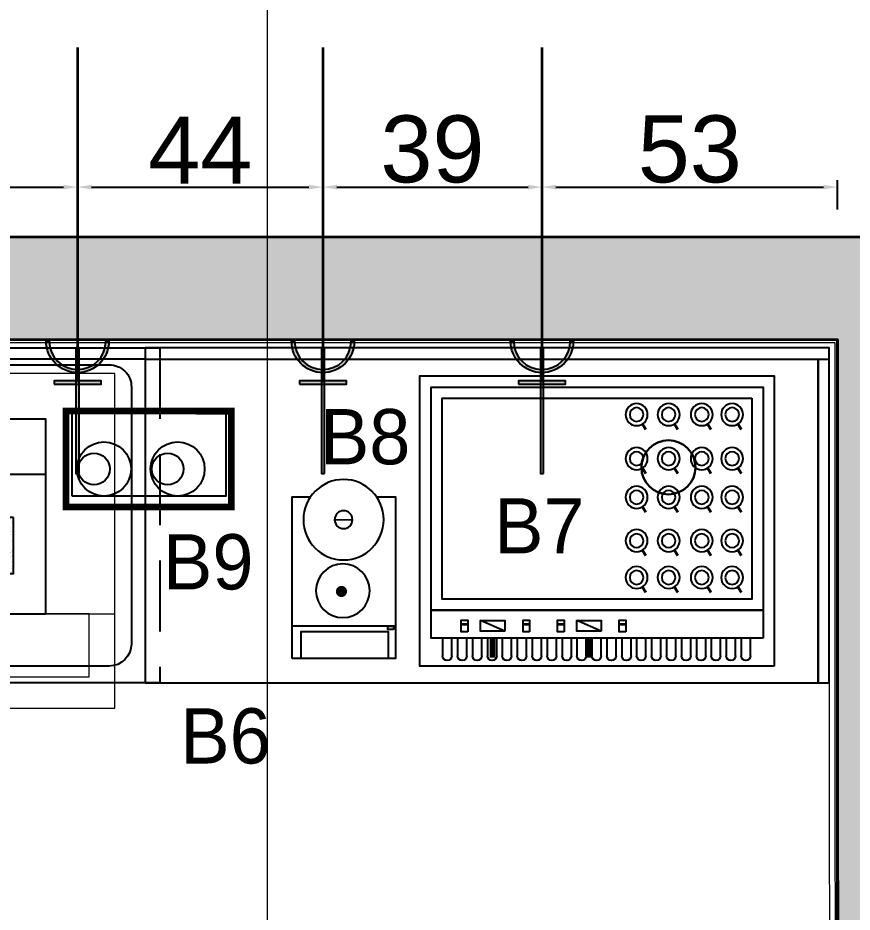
# Model space of a CAD drawing. Header units: millimetres. Extents: x 30084 to 42641, y -1284 to 1636.
# Drawn here: x 35149.5 to 35298.9, y 1168.3 to 1328.5 of the extents above; entities that cross this region are included whole.
import ezdxf

# ---------------------------------------------------------------- set-up
doc = ezdxf.new("R2010")
doc.units = ezdxf.units.MM
doc.linetypes.add('DASHED', pattern=[19.049999999999997, 12.7, -6.349999999999998])
for name, color, linetype in [('ELEKTRİK', 10, 'Continuous'), ('Kıtc-002 Çizgi', 7, 'Continuous'), ('S2000-002 Çizgi', 7, 'Continuous'), ('t_mutfakekipmans2000', 165, 'Continuous')]:
    doc.layers.add(name, color=color, linetype=linetype)
for name, color, linetype, lineweight in [('ELK', 1, 'Continuous', 35), ('END. MUTFAK', 210, 'Continuous', 30), ('no3_duvar kaplama', 8, 'Continuous', 0), ('no3_duvar mevcut', 4, 'Continuous', 35), ('no3_yazı tefriş', 152, 'Continuous', 0)]:
    doc.layers.add(name, color=color, linetype=linetype, lineweight=lineweight)
doc.styles.get("Standard").update_dxf_attribs({"font": 'arial.ttf'})
doc.styles.add('TAKSİM', font='GOTHIC.TTF', dxfattribs={"height": 20})
doc.dimstyles.new('ISO-25', dxfattribs={"dimtxt": 12, "dimasz": 2.5, "dimexe": 1.25, "dimexo": 0.625, "dimtad": 1, "dimdec": 0, "dimtxsty": 'Standard', "dimcen": 2.5, "dimadec": 0, "dimazin": 0, "dimtfac": 1, "dimtdec": 0, "dimtmove": 0, "dimatfit": 3, "dimfxl": 1, "dimarcsym": 0})

# ---------------------------------------------------------------- blocks, each defined once
blk = doc.blocks.new('girişkat duvarlarım')
at = {"layer": 'no3_duvar kaplama'}
h = blk.add_hatch(color=251, dxfattribs=at)
h.dxf.hatch_style = 1
h.paths.add_polyline_path([(35924.39144437919, 339.7695345620627), (35853.39144437919, 339.7695345620627), (35853.39144437919, 536.0155063898128), (36055.39144437919, 536.0155063898128), (36055.39144437919, 424.7695345620627), (35946.39144437919, 424.7695345620627), (35946.39144437918, 497.7695345620627), (35853.39144437917, 497.7695345620627), (35853.39144437919, 414.7695345620627), (35863.39144437919, 414.7695345620632), (35863.39144437919, 487.7906673620637), (35936.39144437919, 487.7695345620627), (35936.39144437919, 414.7695345620632), (36055.39144437919, 414.7695345620627), (36065.39144437919, 414.7695345620627), (36065.39144437917, 546.0155063898128), (35856.78306343341, 546.0155063898128), (35856.78306343341, 913.0155063898128), (36572.78306343341, 913.0155063898128), (36572.78306343342, 561.0155063898123), (36591.17468248763, 561.0155063898123), (36591.17468248762, 931.4071254440278), (35838.39144437919, 931.4071254440278), (35838.39144437919, 324.7695345620627), (35909.39144437919, 324.7695345620627), (35909.39144437919, -127.9844936101872), (35839.39144437919, -127.9844936101872), (35839.39144437919, -223.9844936101872), (35729.39144437919, -223.9844936101872), (35729.39144437919, -537.9844936101849), (35740.39144437919, -537.9844936101849), (35740.39144437919, -238.9844936101872), (35854.39144437919, -238.9844936101872), (35854.39144437919, -142.9844936101872), (35924.39144437919, -142.9844936101872)])
for points in [[(36234.06091443778, 839.4983020481013), (36234.06091443778, 912.5155063898162), (36572.2831762287, 912.5155063898231), (36572.32678369761, 719.2337196798757)], [(36235.06091443778, 839.4983020481013), (36235.06091443778, 911.5155063898162), (36571.28340181927, 911.5155063898231), (36571.32678372306, 719.2334940638539)]]:
    blk.add_lwpolyline(points, dxfattribs=at)
at = {"layer": 'no3_duvar mevcut'}
for p, q in [((35946.78306343341, 931.4071254440278), (36591.17468248762, 931.4071254440278)), ((35946.78306343341, 913.0155063898128), (36572.78306343341, 913.0155063898128)), ((36572.78306343342, 561.0155063898126), (36572.78306343341, 913.0155063898126))]:
    blk.add_line(p, q, dxfattribs=at)
blk.add_lwpolyline([(36233.56091443778, 913.0155063898162), (36572.78306343341, 913.0155063898231), (36572.82678368488, 719.2338324878865)], dxfattribs=at)
blk = doc.blocks.new('A$C664B4501')
at = {"layer": 'S2000-002 Çizgi'}
for p, q in [((31.03833273664532, 6.262866258227403), (35.36839849261923, 8.179771241958404)), ((48.28623556913226, 6.262866258227403), (52.61630132510617, 8.179771241958404))]:
    blk.add_line(p, q, dxfattribs=at)
for points in [[(-3.2158131944e-06, -3.7035206333e-06), (63.49999678418679, -3.7035206333e-06), (63.49999678418679, 51.99999629647937), (-3.2158131944e-06, 51.99999629647937)], [(1.999996784186805, 9.999996296479367), (61.49999678418679, 9.999996296479367), (61.49999678418679, 49.99999629647937), (1.999996784186805, 49.99999629647937)], [(3.999996784186805, 47.99999629647937), (3.999996784186805, 11.99999629647936), (59.49999678418681, 11.99999629647936), (59.49999678418681, 47.99999629647937)], [(1.999996784186805, 4.999996296479367), (61.49999678418679, 4.999996296479367), (61.49999678418679, 9.999996296479367), (1.999996784186805, 9.999996296479367)], [(26.58455036598571, 6.139193656991665), (27.75985557916829, 6.139193656991665), (27.75985557916829, 8.241605693900965), (26.58455036598571, 8.241605693900965)], [(31.03833273664532, 6.262866258227403), (35.36839849261923, 6.262866258227403), (35.36839849261923, 8.179771241958404), (31.03833273664532, 8.179771241958404)], [(37.65714798529189, 6.139193656991665), (38.83245319847265, 6.139193656991665), (38.83245319847265, 8.241605693900965), (37.65714798529189, 8.241605693900965)], [(43.83245319847264, 6.139193656991665), (45.00775841165522, 6.139193656991665), (45.00775841165522, 8.241605693900965), (43.83245319847264, 8.241605693900965)], [(48.28623556913226, 6.262866258227403), (52.61630132510617, 6.262866258227403), (52.61630132510617, 8.179771241958404), (48.28623556913226, 8.179771241958404)], [(54.90505081777881, 6.139193656991665), (56.0803560309596, 6.139193656991665), (56.0803560309596, 8.241605693900965), (54.90505081777881, 8.241605693900965)]]:
    blk.add_lwpolyline(points, close=True, dxfattribs=at)
for points, const_width in [([(6.476463434331889, 43.32772704422268), (5.893914070944447, 42.3793119385516)], 0.5), ([(11.92003592897345, 43.32772704422268), (11.337486565586, 42.3793119385516)], 0.5), ([(17.8584843601111, 43.32772704422268), (17.27593499672366, 42.3793119385516)], 0.5), ([(23.59477854626857, 43.32772704422268), (23.01222918288113, 42.3793119385516)], 0.5), ([(6.476463434331889, 35.43402609715361), (5.893914070944447, 34.48561099148253)], 0.5), ([(11.92003592897345, 35.43402609715361), (11.337486565586, 34.48561099148253)], 0.5), ([(17.8584843601111, 35.43402609715361), (17.27593499672366, 34.48561099148253)], 0.5), ([(23.59477854626857, 35.43402609715361), (23.01222918288113, 34.48561099148253)], 0.5), ([(6.476463434331889, 28.50698870477913), (5.893914070944447, 27.55857359910806)], 0.5), ([(11.92003592897345, 28.50698870477913), (11.337486565586, 27.55857359910806)], 0.5), ([(17.8584843601111, 28.50698870477913), (17.27593499672366, 27.55857359910806)], 0.5), ([(23.59477854626857, 28.50698870477913), (23.01222918288113, 27.55857359910806)], 0.5), ([(6.476463434331889, 20.73076946781066), (5.893914070944447, 19.78235436213958)], 0.5), ([(11.92003592897345, 20.73076946781066), (11.337486565586, 19.78235436213958)], 0.5), ([(17.8584843601111, 20.73076946781066), (17.27593499672366, 19.78235436213958)], 0.5), ([(23.59477854626857, 20.73076946781066), (23.01222918288113, 19.78235436213958)], 0.5), ([(6.476463434331889, 14.13628472602386), (5.893914070944447, 13.18786962035278)], 0.5), ([(11.92003592897345, 14.13628472602386), (11.337486565586, 13.18786962035278)], 0.5), ([(17.8584843601111, 14.13628472602386), (17.27593499672366, 13.18786962035278)], 0.5), ([(23.59477854626857, 14.13628472602386), (23.01222918288113, 13.18786962035278)], 0.5), ([(26.58455036598571, 7.499577481185951), (27.75985557916829, 7.499577481185951)], 0.5), ([(37.65714798529189, 7.499577481185951), (38.83245319847265, 7.499577481185951)], 0.5), ([(43.83245319847264, 7.499577481185951), (45.00775841165522, 7.499577481185951)], 0.5), ([(54.90505081777881, 7.499577481185951), (56.0803560309596, 7.499577481185951)], 0.5), ([(33.23127332646072, 4.999996296479367), (33.23127332646072, 1.50152102487209)], 1), ([(50.47917615894767, 4.999996296479367), (50.47917615894767, 1.50152102487209)], 1)]:
    blk.add_lwpolyline(points, dxfattribs=dict(at, const_width=const_width))
for points in [[(4.258513973618391, 1.845430346960711), (4.258513973618391, 4.999996296479367)], [(5.933299923864978, 4.999996296479367), (5.933299923864978, 1.845430346960711)], [(6.933299923864978, 1.845430346960711), (6.933299923864978, 4.999996296479367)], [(8.608085874111566, 4.999996296479367), (8.608085874111566, 1.845430346960711)], [(9.608085874111566, 1.845430346960711), (9.608085874111566, 4.999996296479367)], [(11.28287182435815, 4.999996296479367), (11.28287182435815, 1.845430346960711)], [(12.28287182435815, 1.845430346960711), (12.28287182435815, 4.999996296479367)], [(13.95765777460474, 4.999996296479367), (13.95765777460474, 1.845430346960711)], [(14.95765777460474, 1.845430346960711), (14.95765777460474, 4.999996296479367)], [(16.63244372485133, 4.999996296479367), (16.63244372485133, 1.845430346960711)], [(17.63244372485132, 1.845430346960711), (17.63244372485132, 4.999996296479367)], [(19.30722967509791, 4.999996296479367), (19.30722967509791, 1.845430346960711)], [(20.30722967509792, 1.845430346960711), (20.30722967509792, 4.999996296479367)], [(21.9820156253445, 4.999996296479367), (21.9820156253445, 1.845430346960711)], [(22.9820156253445, 1.845430346960711), (22.9820156253445, 4.999996296479367)], [(24.65680157559109, 4.999996296479367), (24.65680157559109, 1.845430346960711)], [(25.65680157559109, 1.845430346960711), (25.65680157559109, 4.999996296479367)], [(27.33158752583768, 4.999996296479367), (27.33158752583768, 1.845430346960711)], [(28.33158752583768, 1.845430346960711), (28.33158752583768, 4.999996296479367)], [(30.00637347608427, 4.999996296479367), (30.00637347608427, 1.845430346960711)], [(31.00637347608426, 1.845430346960711), (31.00637347608426, 4.999996296479367)], [(32.68115942633085, 4.999996296479367), (32.68115942633085, 1.845430346960711)], [(33.68115942633085, 1.845430346960711), (33.68115942633085, 4.999996296479367)], [(35.35594537657744, 4.999996296479367), (35.35594537657744, 1.845430346960711)], [(36.35594537657744, 1.845430346960711), (36.35594537657744, 4.999996296479367)], [(38.03073132682403, 4.999996296479367), (38.03073132682403, 1.845430346960711)], [(39.03073132682403, 1.845430346960711), (39.03073132682403, 4.999996296479367)], [(40.70551727707061, 4.999996296479367), (40.70551727707061, 1.845430346960711)], [(41.70551727707061, 1.845430346960711), (41.70551727707061, 4.999996296479367)], [(43.3803032273172, 4.999996296479367), (43.3803032273172, 1.845430346960711)], [(44.38030322731719, 1.845430346960711), (44.38030322731719, 4.999996296479367)], [(46.05508917756378, 4.999996296479367), (46.05508917756378, 1.845430346960711)], [(47.05508917756378, 1.845430346960711), (47.05508917756378, 4.999996296479367)], [(48.72987512781037, 4.999996296479367), (48.72987512781037, 1.845430346960711)], [(49.72987512781037, 1.845430346960711), (49.72987512781037, 4.999996296479367)], [(51.40466107805697, 4.999996296479367), (51.40466107805697, 1.845430346960711)], [(52.40466107805697, 1.845430346960711), (52.40466107805697, 4.999996296479367)], [(54.07944702830355, 4.999996296479367), (54.07944702830355, 1.845430346960711)], [(55.07944702830354, 1.845430346960711), (55.07944702830354, 4.999996296479367)], [(56.75423297855013, 4.999996296479367), (56.75423297855013, 1.845430346960711)], [(57.75423297855013, 1.845430346960711), (57.75423297855013, 4.999996296479367)], [(59.42901892879672, 4.999996296479367), (59.42901892879672, 1.845430346960711)]]:
    blk.add_lwpolyline(points, dxfattribs=at)
for centre, radius in [((7.544478624095062, 45.0664910980049), 1.97873943567356), ((12.98805111873662, 45.0664910980049), 1.97873943567356), ((18.92649954987428, 45.0664910980049), 1.97873943567356), ((24.66279373603175, 45.0664910980049), 1.97873943567356), ((7.544478624095062, 45.0664910980049), 1.236714920307349), ((12.98805111873662, 45.0664910980049), 1.236714920307349), ((18.92649954987428, 45.0664910980049), 1.236714920307349), ((24.66279373603175, 45.0664910980049), 1.236714920307349), ((7.544478624095062, 37.17279015093585), 1.97873943567356), ((12.98805111873662, 37.17279015093585), 1.97873943567356), ((18.92649954987428, 37.17279015093585), 1.97873943567356), ((24.66279373603175, 37.17279015093585), 1.97873943567356), ((7.544478624095062, 37.17279015093585), 1.236714920307349), ((12.98805111873662, 37.17279015093585), 1.236714920307349), ((18.92649954987428, 37.17279015093585), 1.236714920307349), ((24.66279373603175, 37.17279015093585), 1.236714920307349), ((7.544478624095062, 30.24575275856137), 1.97873943567356), ((12.98805111873662, 30.24575275856137), 1.97873943567356), ((18.92649954987428, 30.24575275856137), 1.97873943567356), ((24.66279373603175, 30.24575275856137), 1.97873943567356), ((7.544478624095062, 30.24575275856137), 1.236714920307349), ((12.98805111873662, 30.24575275856137), 1.236714920307349), ((18.92649954987428, 30.24575275856137), 1.236714920307349), ((24.66279373603175, 30.24575275856137), 1.236714920307349), ((7.544478624095062, 22.46953352159289), 1.97873943567356), ((12.98805111873662, 22.46953352159289), 1.97873943567356), ((18.92649954987428, 22.46953352159289), 1.97873943567356), ((24.66279373603175, 22.46953352159289), 1.97873943567356), ((7.544478624095062, 22.46953352159289), 1.236714920307349), ((12.98805111873662, 22.46953352159289), 1.236714920307349), ((18.92649954987428, 22.46953352159289), 1.236714920307349), ((24.66279373603175, 22.46953352159289), 1.236714920307349), ((7.544478624095062, 15.87504877980609), 1.97873943567356), ((12.98805111873662, 15.87504877980609), 1.97873943567356), ((18.92649954987428, 15.87504877980609), 1.97873943567356), ((24.66279373603175, 15.87504877980609), 1.97873943567356), ((7.544478624095062, 15.87504877980609), 1.236714920307349), ((12.98805111873662, 15.87504877980609), 1.236714920307349), ((18.92649954987428, 15.87504877980609), 1.236714920307349), ((24.66279373603175, 15.87504877980609), 1.236714920307349)]:
    blk.add_circle(centre, radius, dxfattribs=at)
for centre in [(5.095906948741685, 1.845430346960711), (7.770692898988272, 1.845430346960711), (10.44547884923486, 1.845430346960711), (13.12026479948144, 1.845430346960711), (15.79505074972803, 1.845430346960711), (18.46983669997462, 1.845430346960711), (21.14462265022121, 1.845430346960711), (23.8194086004678, 1.845430346960711), (26.49419455071438, 1.845430346960711), (29.16898050096097, 1.845430346960711), (31.84376645120756, 1.845430346960711), (34.51855240145415, 1.845430346960711), (37.19333835170072, 1.845430346960711), (39.86812430194732, 1.845430346960711), (42.5429102521939, 1.845430346960711), (45.21769620244049, 1.845430346960711), (47.89248215268708, 1.845430346960711), (50.56726810293365, 1.845430346960711), (53.24205405318025, 1.845430346960711), (55.91684000342685, 1.845430346960711), (58.59162595367343, 1.845430346960711)]:
    blk.add_arc(centre, 0.8373929751232935, 180, 0, dxfattribs=at)
blk = doc.blocks.new('A$C1C4536AD')
at = {"layer": 'S2000-002 Çizgi'}
for points in [[(2.01157999982e-05, 28.99999704501534), (2.01157999982e-05, -2.9549846658e-06), (18.5000201158, -2.9549846658e-06)], [(3.393773136379422, 28.99999704501534), (2.01157999982e-05, 28.99999704501534), (2.01157999982e-05, 26.83592764717833)], [(18.5000201158, 26.94517544774135), (18.5000201158, 28.99999704501534), (15.20260738836532, 28.99999704501534)], [(18.5000201158, -2.9549846658e-06), (18.5000201158, 28.99999704501534)], [(7.820016030372244, 24.80569616124785), (10.9241793334877, 24.87957735737655)], [(2.01157999982e-05, 5.789409619375874), (18.5000201158, 5.789409619375874)], [(1.255036892371208, -2.9549846658e-06), (1.255036892371208, 4.773534077990916), (16.97179361416147, 4.773534077990916), (16.97179361416147, -2.9549846658e-06)]]:
    blk.add_lwpolyline(points, dxfattribs=at)
at = {"layer": 'S2000-002 Çizgi', "const_width": 1}
blk.add_lwpolyline([(9.179013317620957, 12.02365259960606, 1), (10.17901331762095, 12.02365259960606, 1)], format="xyb", close=True, dxfattribs=at)
at = {"layer": 'S2000-002 Çizgi'}
blk.add_lwpolyline([(0.3311747672651109, 5.235296101103813), (1.34741793671219, 5.235296101103813), (1.34741793671219, 5.789409619375874), (0.3311747672651109, 5.789409619375874)], close=True, dxfattribs=at)
for centre, radius in [((9.298190262372373, 24.87957735737655), 7.2), ((9.298190262372373, 24.87957735737655), 1.6), ((9.434795124906486, 12.1522605923019), 4.818717173746345)]:
    blk.add_circle(centre, radius, dxfattribs=at)
blk = doc.blocks.new('A$C047744E0')
at = {"layer": 'S2000-002 Çizgi'}
h = blk.add_hatch(dxfattribs=at)
h.set_pattern_fill('AR-SAND', color=256, scale=0.5, style=0)
h.set_pattern_definition([(37.50000000000001, (-4072.693147949219, -3944.577518942719), (-0.0314966790548041, 0.9634118845065792), [0, -0.76, 0, -0.85, 0, -0.8125]), (7.499999999999999, (-4072.693147949219, -3944.577518942719), (0.8848883526338635, 1.41107303261487), [0, -0.41, 0, -0.685, 0, -0.2625]), (327.5, (-4073.308147949219, -3944.577518942719), (1.557070930875747, 0.0028295267684823), [0, -0.25, 0, -0.9, 0, -1.175]), (317.5, (-4073.308147949219, -3944.577518942719), (1.503063302286146, 0.4388377824671246), [0, -0.125, 0, -0.59, 0, -0.675])])
h.paths.add_polyline_path([(5.729607560226668, 21.56664513904161), (15.77035943610735, 21.56664513904161), (15.77035943610735, 11.52589326314637), (5.729607560226668, 11.52589326314637)])
for points in [[(34.38072526120595, 14.78749844976291, -0.0722128195655684), (32.36925550721571, 14.78749844976291), (32.36925550721571, 8.523946986624651), (34.38072526120595, 8.523946986624651)], [(56.11925550721571, 8.523946986624651), (58.13072526120595, 8.523946986624651), (58.13072526120595, 14.78749844976291, -0.0722128195655684), (56.11925550721571, 14.78749844976291)]]:
    blk.add_hatch(color=256, dxfattribs=at).paths.add_polyline_path(points)
for p, q in [((68.99999038421082, 14.21487149855966), (78.99999038421082, 4.214871498559659)), ((78.99999038421082, 14.21487149855966), (68.99999038421082, 4.214871498559659))]:
    blk.add_line(p, q, dxfattribs=at)
for points in [[(-9.6157891676e-06, 4.214871498559659), (68.99999038421082, 4.214871498559659), (68.99999038421082, 39.21487149855965), (-9.6157891676e-06, 39.21487149855965)], [(-9.6157891676e-06, 29.21487149855966), (21.49999038421083, 29.21487149855966), (21.49999038421083, 39.21487149855965), (-9.6157891676e-06, 39.21487149855965)], [(68.99999038421082, 4.214871498559659), (21.49999038421083, 4.214871498559659), (21.49999038421083, 39.21487149855965), (68.99999038421082, 39.21487149855965)], [(5.729607560226668, 21.56664513904161), (15.77035943610735, 21.56664513904161), (15.77035943610735, 11.52589326314637), (5.729607560226668, 11.52589326314637)], [(68.99999038421082, 4.214871498559659), (78.99999038421082, 4.214871498559659), (78.99999038421082, 14.21487149855966), (68.99999038421082, 14.21487149855966)], [(9.278713018547933, 4.214871498559659), (12.19471301854901, 4.214871498559659), (12.19471301854901, 3.048471498558683), (9.278713018547933, 3.048471498558683)], [(63.53315402811858, 4.214871498559659), (60.6171540281175, 4.214871498559659), (60.6171540281175, 3.048471498558683), (63.53315402811858, 3.048471498558683)], [(75.45799038421139, 4.214871498559659), (72.5419903842103, 4.214871498559659), (72.5419903842103, 3.048471498558683), (75.45799038421139, 3.048471498558683)], [(10.15351301854934, 3.048471498558683), (11.31991301854759, 3.048471498558683), (11.31991301854759, 1.882071498559525), (10.15351301854934, 1.882071498559525)], [(62.65835402811717, 3.048471498558683), (61.49195402811893, 3.048471498558683), (61.49195402811893, 1.882071498559525), (62.65835402811717, 1.882071498559525)], [(74.58319038420996, 3.048471498558683), (73.41679038421171, 3.048471498558683), (73.41679038421171, 1.882071498559525), (74.58319038420996, 1.882071498559525)], [(47.84822955905565, 0.2028389813604008), (45.18846875913641, 0.4113699740719312), (45.18846875913641, 1.036971616989831), (47.84822955905565, 1.245502609701361)]]:
    blk.add_lwpolyline(points, close=True, dxfattribs=at)
for points in [[(32.93738517217935, 28.70117965655026), (32.93738517217935, 32.22389288270369)], [(33.81259559624232, 32.22389288270369), (33.81259559624232, 28.70117965655026)], [(56.68738517217935, 32.22389288270369), (56.68738517217935, 28.70117965655026)], [(57.56259559624232, 28.70117965655026), (57.56259559624232, 32.22389288270369)], [(34.38072526120595, 14.78749844976301), (34.38072526120595, 8.523946986624651), (32.36925550721571, 8.523946986624651), (32.36925550721571, 14.78749844976301)], [(56.11925550721571, 14.78749844976301), (56.11925550721571, 8.523946986624651), (58.13072526120595, 8.523946986624651), (58.13072526120595, 14.78749844976301)], [(45.79564144573396, 5.0832695706e-06), (44.7043393226877, 5.0832695706e-06), (44.7043393226877, 4.214871498559659)], [(45.79564144573396, 4.214871498559659), (45.79564144573396, 1.08457526732127)], [(45.79564144573396, 0.3637663237404922), (45.79564144573396, 5.0832695706e-06)]]:
    blk.add_lwpolyline(points, dxfattribs=at)
for centre, radius in [((33.37499038421083, 21.71487149855966), 7), ((33.37499038421083, 21.71487149855966), 6), ((57.12499038421083, 21.71487149855966), 7), ((57.12499038421083, 21.71487149855966), 6), ((33.37499038421083, 21.71487149855966), 1.445467692938109), ((57.12499038421083, 21.71487149855966), 1.445467692938109)]:
    blk.add_circle(centre, radius, dxfattribs=at)
for centre in [(33.37499038421083, 32.22389288270369), (57.12499038421083, 32.22389288270369)]:
    blk.add_arc(centre, 0.4376052120314853, 0, 180, dxfattribs=at)
blk = doc.blocks.new('A$C29472F08')
at = {"layer": 't_mutfakekipmans2000', "color": 0, "const_width": 1.199999999999999}
blk.add_lwpolyline([(0.6014447782908974, 0.6041624889203376), (30.26997899755588, 0.5997135628440446), (30.27255425255498, 17.77330692563737), (0.6040200342213211, 17.77775585171366)], close=True, dxfattribs=at)
at = {"layer": 't_mutfakekipmans2000', "color": 0}
blk.add_lwpolyline([(1.652894858209038, 2.604004841561618), (29.32142909982576, 2.599855823706093), (29.32370444567277, 17.77344920978248), (1.655170204987371, 17.77759822763801)], close=True, dxfattribs=at)
for centre, radius in [((7.434265297892125, 7.413111679141366), 4.84487966234821), ((20.62426630649497, 7.411133781135504, 0.0003426013414232287), 4.84487966234821), ((5.634265297903767, 7.413111679137728), 2.844879662348211), ((18.82426630650662, 7.411133781131866, 0.0003426013414355469), 2.844879662348211)]:
    blk.add_circle(centre, radius, dxfattribs=at)
blk = doc.blocks.new('A$C2E6236CE')
at = {"layer": 'Kıtc-002 Çizgi', "lineweight": 13, "elevation": 0.0003426013414232287}
for points in [[(51.92282978522235, 60.00000117393211), (9.511901225778274e-06, 60.00000117393211), (9.511901225778274e-06, 1.173932105302811e-06), (51.92282978522235, 1.173932105302811e-06)], [(47.33067475289681, 54.36373491957784), (4.592164544692423, 54.36373491957784), (4.592164544692423, 43.09120241092751), (47.33067475289681, 43.09120241092751)]]:
    blk.add_lwpolyline(points, close=True, dxfattribs=at)
blk.add_lwpolyline([(51.92282370368594, 43.09120241092751), (3.4303648135392e-06, 43.09120241092751)], dxfattribs=at)
at = {"layer": 'Kıtc-002 Çizgi', "lineweight": 13}
blk.add_text('**', height=12, rotation=180, dxfattribs=at).set_placement((35.73171511369401, 20.99303726048674, 0.0003426013414232287))
blk = doc.blocks.new('A$C0F376C8D')
at = {"layer": 'S2000-002 Çizgi', "elevation": -0.0007140605014862362}
for points in [[(212.9999757977312, 64.28130633557885), (-2.420227974653244e-05, 64.28130633558612), (-2.420227247057483e-05, 66.28130633558249), (212.9999757977275, 66.28130633558249)], [(212.9999757977275, 6.281306335578847), (-2.420227974653244e-05, 6.281306335584304), (-2.420227247057483e-05, 66.28130633558249), (212.9999757977275, 66.28130633558249)]]:
    blk.add_lwpolyline(points, close=True, dxfattribs=at)
blk.add_lwpolyline([(206.5593190968175, 9.281306335584304), (6.999975797716615, 9.281306335584304, -0.4142135623730919), (2.999975797720253, 13.28130633558249), (2.999975797720253, 59.28130633558612, -0.4142135623731057), (6.999975797720253, 63.28130633558067), (206.5593190968175, 63.28130633558612, -0.4142135623730951), (210.5593190968175, 59.2813063355843), (210.5593190968211, 13.2813063355843, -0.4142135623730844)], format="xyb", close=True, dxfattribs=at)
at = {"rotation": 180.0000000001088}
blk.add_blockref('A$C2E6236CE', (207.5593286086005, 61.7277925671242, -0.0003426013414232286), dxfattribs=at)
blk = doc.blocks.new('A$C50025146')
at = {"layer": 'ELEKTRİK'}
h = blk.add_hatch(color=256, dxfattribs=at)
edge = h.paths.add_edge_path()
edge.add_line((23.70435837441619, 11.25333161261187), (23.70435837441619, 10.69066721622039))
edge.add_ellipse((23.70435837441619, 5.626687648689767), major_axis=(3.580774291992597, -3.580774291992606), ratio=0.9999999999999413, start_angle=134.9999999999983, end_angle=314.9999999999983)
edge.add_line((23.70435837441619, 0.5627080811555061), (23.70435837441619, 4.368476402305532e-05))
edge.add_ellipse((23.70435837441619, 5.626687648689767), major_axis=(3.978638102213783, 3.978638102213774), ratio=0.9999999999999128, start_angle=45.0000000000025, end_angle=225.0000000000025, ccw=False)
for points in [[(16.0258407970905, 9.846670621633166), (16.5885051934838, 9.846670621633166), (16.5885051934838, 1.406704675742731), (16.0258407970905, 1.406704675742731)], [(6.940050297998823e-05, 5.345355450490388), (6.940050297998823e-05, 5.908019846885509), (22.50664525620232, 5.908019846885509), (22.50664525620232, 5.345355450490388)]]:
    blk.add_hatch(color=256, dxfattribs=at).paths.add_polyline_path(points)
at = {"layer": 'ELEKTRİK', "elevation": 4.798666618537076e-08}
blk.add_lwpolyline([(23.70435837441437, 4.368476402305532e-05), (23.70435837441619, 0.5627080811555061, -0.9999999999999944), (23.70435837441619, 10.69066721622039), (23.70435837441619, 11.25333161261187, 0.9999999999999944)], format="xyb", close=True, dxfattribs=at)
at = {"layer": 'ELEKTRİK'}
for points, elevation in [([(16.0258407970905, 1.406704675742731), (16.0258407970905, 9.846670621633166), (16.5885051934838, 9.846670621633166), (16.5885051934838, 1.406704675742731)], 4.791194770819646e-08), ([(6.940050297998823e-05, 5.908019846885509), (22.50664525620232, 5.908019846885509), (22.50664525620232, 5.345355450490388), (6.940050297998823e-05, 5.345355450490388)], 4.794507297291503e-08)]:
    blk.add_lwpolyline(points, close=True, dxfattribs=dict(at, elevation=elevation))
blk = doc.blocks.new('*D150')
at = {"layer": 'Defpoints', "color": 0, "transparency": 16777216}
for p in [(35160.15966562677, 1298.222183782448), (35102.52700446436, 1270.901575016544), (35160.15966562677, 1270.901575016545)]:
    blk.add_point(p, dxfattribs=at)
at = {"layer": 'no3_duvar mevcut', "color": 0, "linetype": 'Continuous', "lineweight": -2, "transparency": 16777216}
for p, q in [((35102.52700446436, 1294.222183782448), (35102.52700446436, 1299.472183782448)), ((35160.15966562677, 1294.222183782448), (35160.15966562677, 1299.472183782448))]:
    blk.add_line(p, q, dxfattribs=at)
at = {"layer": 'no3_duvar mevcut', "color": 0, "lineweight": -2, "transparency": 16777216}
blk.add_line((35105.02700446436, 1298.222183782448), (35157.65966562677, 1298.222183782448), dxfattribs=at)
at = {"layer": 'no3_duvar mevcut', "color": 0, "transparency": 16777216}
for points in [[(35105.02700446436, 1298.638850449115), (35105.02700446436, 1297.805517115781), (35102.52700446436, 1298.222183782448)], [(35157.65966562677, 1298.638850449115), (35157.65966562677, 1297.805517115781), (35160.15966562677, 1298.222183782448)]]:
    blk.add_solid(points, dxfattribs=at)
at = {"layer": 'no3_duvar mevcut', "color": 0, "transparency": 16777216, "insert": (35131.34333504557, 1304.974059635108), "char_height": 12, "attachment_point": 5}
blk.add_mtext('58', dxfattribs=at)
blk = doc.blocks.new('*D151')
at = {"layer": 'Defpoints', "color": 0, "transparency": 16777216}
for p in [(35204.12014884622, 1298.222183782448), (35160.15966562677, 1270.901575016545), (35204.12014884622, 1270.901575016546)]:
    blk.add_point(p, dxfattribs=at)
at = {"layer": 'no3_duvar mevcut', "color": 0, "linetype": 'Continuous', "lineweight": -2, "transparency": 16777216}
for p, q in [((35160.15966562677, 1294.222183782448), (35160.15966562677, 1299.472183782448)), ((35204.12014884622, 1294.222183782448), (35204.12014884622, 1299.472183782448))]:
    blk.add_line(p, q, dxfattribs=at)
at = {"layer": 'no3_duvar mevcut', "color": 0, "lineweight": -2, "transparency": 16777216}
blk.add_line((35162.65966562677, 1298.222183782448), (35201.62014884622, 1298.222183782448), dxfattribs=at)
at = {"layer": 'no3_duvar mevcut', "color": 0, "transparency": 16777216}
for points in [[(35162.65966562677, 1298.638850449115), (35162.65966562677, 1297.805517115781), (35160.15966562677, 1298.222183782448)], [(35201.62014884622, 1298.638850449115), (35201.62014884622, 1297.805517115781), (35204.12014884622, 1298.222183782448)]]:
    blk.add_solid(points, dxfattribs=at)
at = {"layer": 'no3_duvar mevcut', "color": 0, "transparency": 16777216, "insert": (35182.13990723649, 1304.847183782448), "char_height": 12, "attachment_point": 5}
blk.add_mtext('44', dxfattribs=at)
blk = doc.blocks.new('*D152')
at = {"layer": 'Defpoints', "color": 0, "transparency": 16777216}
for p in [(35243.37206913334, 1298.222183782448), (35204.12014884622, 1270.901575016546), (35243.37206913334, 1270.901575016547)]:
    blk.add_point(p, dxfattribs=at)
at = {"layer": 'no3_duvar mevcut', "color": 0, "linetype": 'Continuous', "lineweight": -2, "transparency": 16777216}
for p, q in [((35204.12014884622, 1294.222183782448), (35204.12014884622, 1299.472183782448)), ((35243.37206913334, 1294.222183782448), (35243.37206913334, 1299.472183782448))]:
    blk.add_line(p, q, dxfattribs=at)
at = {"layer": 'no3_duvar mevcut', "color": 0, "lineweight": -2, "transparency": 16777216}
blk.add_line((35206.62014884622, 1298.222183782448), (35240.87206913334, 1298.222183782448), dxfattribs=at)
at = {"layer": 'no3_duvar mevcut', "color": 0, "transparency": 16777216}
for points in [[(35206.62014884622, 1298.638850449115), (35206.62014884622, 1297.805517115781), (35204.12014884622, 1298.222183782448)], [(35240.87206913334, 1298.638850449115), (35240.87206913334, 1297.805517115781), (35243.37206913334, 1298.222183782448)]]:
    blk.add_solid(points, dxfattribs=at)
at = {"layer": 'no3_duvar mevcut', "color": 0, "transparency": 16777216, "insert": (35223.74610898978, 1304.978152404549), "char_height": 12, "attachment_point": 5}
blk.add_mtext('39', dxfattribs=at)
blk = doc.blocks.new('*D153')
at = {"layer": 'Defpoints', "color": 0, "transparency": 16777216}
for p in [(35296.33962643234, 1298.222183782448), (35243.37206913334, 1270.901575016547), (35296.33962643234, 1270.901575016548)]:
    blk.add_point(p, dxfattribs=at)
at = {"layer": 'no3_duvar mevcut', "color": 0, "linetype": 'Continuous', "lineweight": -2, "transparency": 16777216}
for p, q in [((35243.37206913334, 1294.222183782448), (35243.37206913334, 1299.472183782448)), ((35296.33962643234, 1294.222183782448), (35296.33962643234, 1299.472183782448))]:
    blk.add_line(p, q, dxfattribs=at)
at = {"layer": 'no3_duvar mevcut', "color": 0, "lineweight": -2, "transparency": 16777216}
blk.add_line((35245.87206913334, 1298.222183782448), (35293.83962643234, 1298.222183782448), dxfattribs=at)
at = {"layer": 'no3_duvar mevcut', "color": 0, "transparency": 16777216}
for points in [[(35245.87206913334, 1298.638850449115), (35245.87206913334, 1297.805517115781), (35243.37206913334, 1298.222183782448)], [(35293.83962643234, 1298.638850449115), (35293.83962643234, 1297.805517115781), (35296.33962643234, 1298.222183782448)]]:
    blk.add_solid(points, dxfattribs=at)
at = {"layer": 'no3_duvar mevcut', "color": 0, "transparency": 16777216, "insert": (35269.85584778283, 1304.978152404549), "char_height": 12, "attachment_point": 5}
blk.add_mtext('53', dxfattribs=at)

msp = doc.modelspace()

# ---------------------------------------------------------------- linework, layer by layer
at = {"layer": 'ELK', "color": 1}
for p, q in [((35160.15966562679, 1323.248235087368), (35160.15966562677, 1263.252976852938)), ((35204.12014884623, 1323.248235087368), (35204.12014884622, 1263.252976852938)), ((35243.37206913335, 1323.248235087368), (35243.37206913334, 1263.252976852938))]:
    msp.add_line(p, q, dxfattribs=at)
at = {"layer": 'END. MUTFAK', "color": 0}
msp.add_circle((35266.03215168917, 1248.006807187211), 4.84487966234821, dxfattribs=at)
at = {"layer": 'no3_yazı tefriş', "linetype": 'Continuous', "ltscale": 0.3}
msp.add_line((35194.13917697332, 1349.049177837667), (35194.13917697332, -997.4598097999119), dxfattribs=at)
at = {"layer": 'S2000-002 Çizgi', "linetype": 'DASHED', "elevation": -0.0003426013414232287}
msp.add_lwpolyline([(35174.89656782149, 1209.401384051593), (35074.89656782149, 1209.401384051593), (35074.89656782149, 1269.401384051593), (35174.89656782149, 1269.401384051593)], close=True, dxfattribs=at)
at = {"layer": 'S2000-002 Çizgi'}
for points in [[(35172.25337395549, 1209.401575016544), (35294.83996481819, 1209.401575016544), (35294.83996481819, 1269.401575016548), (35172.25337395549, 1269.401575016548)], [(35172.25337395551, 1267.401575016544), (35294.83996481819, 1267.401575016544), (35294.83996481819, 1269.401575016548), (35172.25337395551, 1269.401575016548)], [(35292.83996481819, 1267.401575016544), (35292.83996481819, 1267.401575016544), (35292.83996481819, 1209.401575016544), (35292.83996481819, 1209.401575016544)]]:
    msp.add_lwpolyline(points, close=True, dxfattribs=at)

# ---------------------------------------------------------------- block references
msp.add_blockref('A$C0F376C8D', (34959.25339815777, 1203.120268680965, 0.0007140605014862362))
at = {"layer": 'ELEKTRİK', "xscale": -1, "rotation": 269.999999999996}
for p in [(35154.5329779781, 1246.894929760339, -4.794507297291503e-08), (35198.49346119755, 1246.894929760339, -4.794507297291503e-08), (35237.74538148467, 1246.894929760339, -4.794507297291503e-08)]:
    msp.add_blockref('A$C50025146', p, dxfattribs=at)
at = {"layer": 'no3_duvar mevcut'}
msp.add_blockref('girişkat duvarlarım', (-1276.443437001075, 357.8860686267246), dxfattribs=at)
at = {"layer": 'S2000-002 Çizgi', "xscale": -1}
for name, p in [('A$C664B4501', (35284.99048109681, 1212.401387755056)), ('A$C047744E0', (35154.39792442316, 1217.488602260315)), ('A$C1C4536AD', (35217.12074999907, 1213.754558849702))]:
    msp.add_blockref(name, p, dxfattribs=at)
at = {"layer": 'S2000-002 Çizgi'}
msp.add_blockref('A$C29472F08', (35157.46103807013, 1240.305579566068), dxfattribs=at)

# ---------------------------------------------------------------- texts
at = {"style": 'TAKSİM'}
for s, p in [('B8', (35203.59767698345, 1248.556779601476, -0.0008387980687175319)), ('B7', (35234.80532038309, 1232.577195279579, -0.0008387980687175319)), ('B9', (35175.48501269543, 1226.13380835209, -0.0008387980687175319)), ('B6', (35178.57999180703, 1194.947831729004, -0.0008387980687175319))]:
    msp.add_text(s, height=9.9, dxfattribs=at).set_placement(p)

# ---------------------------------------------------------------- dimensions: what is measured, and where the dimension line sits
at = {"layer": 'no3_duvar mevcut'}
for base, p1, p2, picture, middle in [((35160.15966562677, 1298.222183782448), (35102.52700446436, 1270.901575016544), (35160.15966562677, 1270.901575016545), '*D150', (35131.34333504557, 1304.974059635108)), ((35204.12014884622, 1298.222183782448), (35160.15966562677, 1270.901575016545), (35204.12014884622, 1270.901575016546), '*D151', (35182.13990723649, 1304.847183782448)), ((35243.37206913334, 1298.222183782448), (35204.12014884622, 1270.901575016546), (35243.37206913334, 1270.901575016547), '*D152', (35223.74610898978, 1304.978152404549)), ((35296.33962643234, 1298.222183782448), (35243.37206913334, 1270.901575016547), (35296.33962643234, 1270.901575016548), '*D153', (35269.85584778283, 1304.978152404549))]:
    dim = msp.add_linear_dim(base=base, p1=p1, p2=p2, dimstyle='ISO-25', override={"dimtmove": 1, "dimfxl": 4, "dimfxlon": 1}, dxfattribs=at)
    dim.commit()
    dim.dimension.update_dxf_attribs({"geometry": picture, "text_midpoint": middle})

doc.saveas('drawing.dxf')
